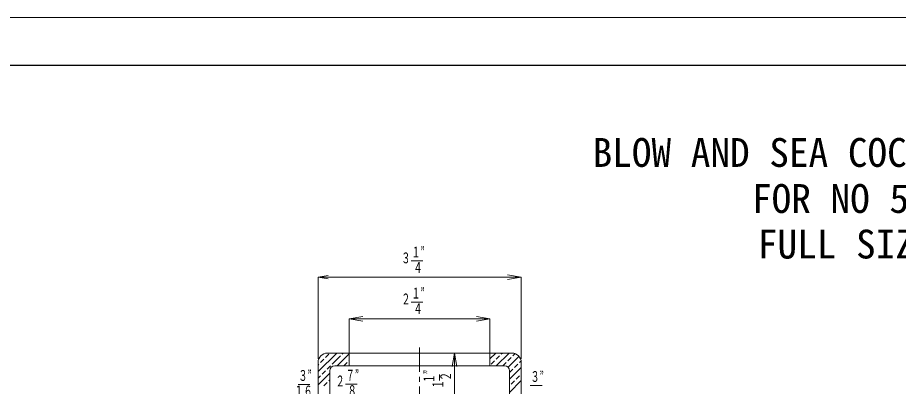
# Model space of a CAD drawing. Units: millimetres, scale not verified. Extents: x -574 to 574, y -406 to 12973.
# Drawn here: x -336.6 to 21.3, y 256.1 to 406.2 of the extents above; entities that cross this region are included whole.
import ezdxf
from ezdxf.enums import TextEntityAlignment as Align

# ---------------------------------------------------------------- set-up
doc = ezdxf.new("R2010")
doc.units = ezdxf.units.MM
doc.header["$LTSCALE"] = 2
doc.linetypes.add('CHAIN1', pattern=[8, 5, -1, 1, -1])
for name, color, linetype, lineweight in [('0-0_0', 3, 'Continuous', 18), ('0-1_芯', 4, 'CHAIN1', 18), ('0-2_寸法', 2, 'Continuous', 18), ('0-F_枠', 3, 'Continuous', 18)]:
    doc.layers.add(name, color=color, linetype=linetype, lineweight=lineweight)
doc.styles.add('ＭＳ ゴシック', font='')
doc.styles.get('ＭＳ ゴシック').set_extended_font_data('MS Gothic')

msp = doc.modelspace()

# ---------------------------------------------------------------- linework, layer by layer
at = {"layer": '0-0_0'}
for p, q in [((-214.496, 262.124), (-206.933, 269.686)), ((-211.482, 267.831), (-210.135, 269.178)), ((-210.686, 269.686), (-135.756, 269.686)), ((-208.788, 265.137), (-205.421, 268.505)), ((-206.728, 264.503), (-201.796, 269.435)), ((-204.747, 269.178), (-204.239, 269.686)), ((-201.796, 269.686), (-201.796, 264.503)), ((-144.646, 269.686), (-144.646, 264.503)), ((-144.646, 267.316), (-142.276, 269.686)), ((-142.11, 267.157), (-140.763, 268.505)), ((-142.07, 264.503), (-136.887, 269.686)), ((-140.089, 269.178), (-139.582, 269.686)), ((-135.375, 268.505), (-134.431, 269.448)), ((-214.496, 265.876), (-214.496, 234.167)), ((-214.496, 264.818), (-214.177, 265.137)), ((-213.503, 265.81), (-212.156, 267.157)), ((-204.034, 264.503), (-202.727, 265.81)), ((-202.053, 266.484), (-201.796, 266.741)), ((-144.131, 265.137), (-142.783, 266.484)), ((-139.376, 264.503), (-138.069, 265.81)), ((-137.395, 266.484), (-136.048, 267.831)), ((-137.29, 263.895), (-132.848, 268.337)), ((-134.701, 263.79), (-133.354, 265.137)), ((-132.681, 265.81), (-131.996, 266.495)), ((-131.946, 265.876), (-131.946, 234.167)), ((-214.496, 256.735), (-209.733, 261.498)), ((-212.829, 261.096), (-211.482, 262.443)), ((-210.809, 263.116), (-209.462, 264.463)), ((-209.733, 262.471), (-209.733, 234.126)), ((-207.701, 264.503), (-138.74, 264.503)), ((-136.708, 259.089), (-131.946, 263.851)), ((-136.708, 261.783), (-135.375, 263.116)), ((-136.708, 262.471), (-136.708, 234.126)), ((-214.496, 259.43), (-213.503, 260.422)), ((-212.156, 256.381), (-210.809, 257.728)), ((-210.135, 258.402), (-209.733, 258.804)), ((-136.708, 253.701), (-131.946, 258.463)), ((-136.048, 257.055), (-134.701, 258.402)), ((-134.028, 259.075), (-132.681, 260.422)), ((-132.007, 261.096), (-131.946, 261.157))]:
    msp.add_line(p, q, dxfattribs=at)
for centre, radius, start, end in [((-210.686, 265.876), 3.81, 90, 180), ((-135.756, 265.876), 3.81, 0, 90), ((-207.701, 262.471), 2.032, 90, 180), ((-138.74, 262.471), 2.032, 0, 90)]:
    msp.add_arc(centre, radius, start, end, dxfattribs=at)
at = {"layer": '0-1_芯'}
msp.add_line((-173.221, 272.023), (-173.221, -217.897), dxfattribs=at)
at = {"layer": '0-2_寸法'}
for p, q in [((-176.682, 307.177), (-171.873, 307.177)), ((-214.496, 300.562), (-210.36, 301.291)), ((-131.946, 300.562), (-137.461, 301.534)), ((-214.496, 300.562), (-210.36, 299.833)), ((-131.946, 300.562), (-137.461, 299.589)), ((-131.946, 267.279), (-131.946, 300.562)), ((-176.682, 290.465), (-171.873, 290.465)), ((-201.796, 283.63), (-196.281, 284.603)), ((-201.796, 283.63), (-196.281, 282.658)), ((-144.646, 283.63), (-150.161, 284.603)), ((-144.646, 283.63), (-150.161, 282.658)), ((-144.646, 269.686), (-144.646, 283.63)), ((-159.013, 269.686), (-159.985, 264.171)), ((-159.013, 269.686), (-159.013, 22.036)), ((-159.013, 269.686), (-158.04, 264.171)), ((-165.14, 258.583), (-165.14, 260.987)), ((-222.611, 256.948), (-217.802, 256.948)), ((-203.392, 257.098), (-198.583, 257.098)), ((-128.293, 256.527), (-123.484, 256.527))]:
    msp.add_line(p, q, dxfattribs=at)
for points in [[(-214.496, 267.279), (-214.496, 300.562), (-131.946, 300.562)], [(-201.796, 269.686), (-201.796, 283.63), (-144.646, 283.63)]]:
    msp.add_lwpolyline(points, dxfattribs=at)
at = {"layer": '0-F_枠'}
msp.add_line((-574.282, 406.203), (574.292, 406.203), dxfattribs=at)
at = {"layer": '0-F_枠', "lineweight": 25}
msp.add_line((-554.962, 386.883), (554.962, 386.883), dxfattribs=at)

# ---------------------------------------------------------------- texts
at = {"layer": '0-0_0', "color": 2, "style": 'ＭＳ ゴシック'}
for s, p in [('BLOW AND SEA COCK FOR CALLEY', (-102.929, 341.933)), ('FOR NO 586', (-38.143, 323.197)), ('FULL SIZE', (-35.777, 304.658))]:
    msp.add_text(s, height=11.73, dxfattribs=at).set_placement(p, align=Align.BOTTOM_LEFT)
at = {"layer": '0-2_寸法', "style": 'ＭＳ ゴシック', "width": 0.6}
for s, p in [('１”', (-176.553, 307.27)), ('３', (-180.667, 304.894)), ('４', (-175.768, 300.967)), ('２', (-180.667, 288.182)), ('１”', (-176.553, 290.557)), ('４', (-175.768, 284.254)), ('３”', (-222.482, 257.04)), ('７”', (-203.263, 257.191)), ('３”', (-128.164, 256.62)), ('２', (-207.376, 254.815)), ('１６', (-224.113, 250.737)), ('８', (-202.477, 250.888))]:
    msp.add_text(s, height=4.399, dxfattribs=at).set_placement(p, align=Align.BOTTOM_LEFT)
for s, p in [('１”', (-165.906, 257.438)), ('１', (-162.286, 255.131)), ('２', (-159.091, 258.358))]:
    msp.add_text(s, height=4.399, rotation=90, dxfattribs=at).set_placement(p, align=Align.BOTTOM_LEFT)

doc.saveas('drawing.dxf')
